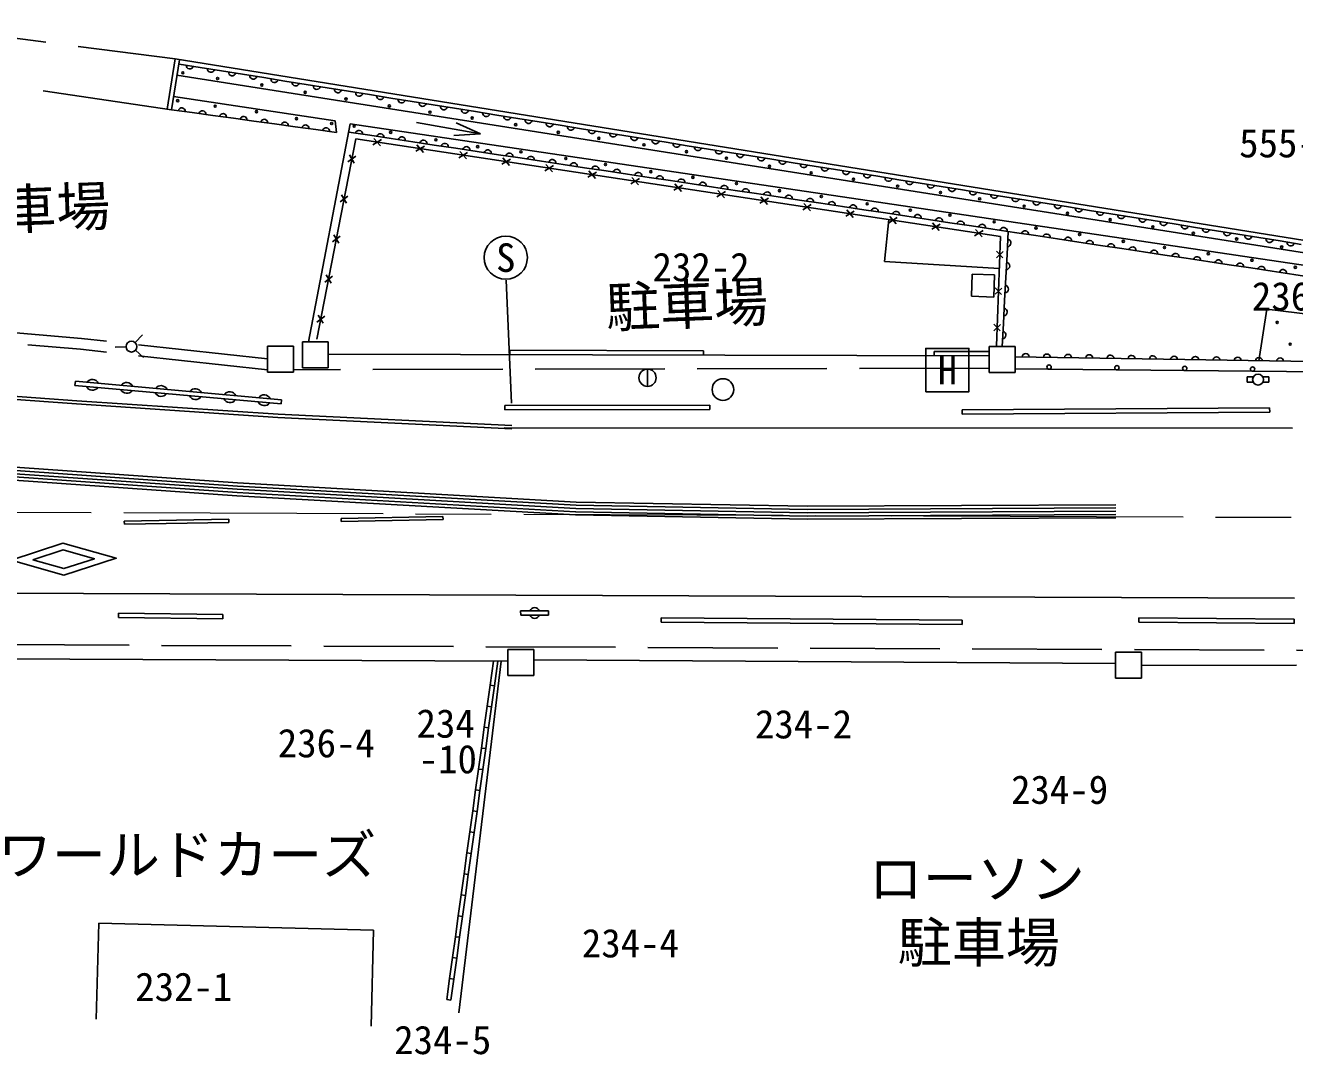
# Model space of a CAD drawing. Units: millimetres, scale not verified. Extents: x 40000 to 680000, y 20000 to 380000.
# Drawn here: x 80020 to 138726, y 261531 to 309134 of the extents above; entities that cross this region are included whole.
import ezdxf
from ezdxf.enums import TextEntityAlignment as Align

# ---------------------------------------------------------------- set-up
doc = ezdxf.new("R2010")
doc.units = ezdxf.units.MM
doc.header["$LTSCALE"] = 1000
doc.linetypes.add('CHAIN', pattern=[18.5, 12, -1.5, 3.5, -1.5])
doc.linetypes.add('DASHED', pattern=[7.5, 6, -1.5])
for name, color, linetype, lineweight in [('M-BGD', 7, 'Continuous', 25), ('M-BGD-EXST', 7, 'Continuous', 25), ('M-BMK', 2, 'CHAIN', 13), ('M-STR-STRC', 7, 'Continuous', 25)]:
    doc.layers.add(name, color=color, linetype=linetype, lineweight=lineweight)
doc.layers.add('M-BMK-HTXT', color=7, linetype='Continuous')
doc.styles.add('ＭＳ ゴシック', font='')
doc.styles.get('ＭＳ ゴシック').set_extended_font_data('MS Gothic')

msp = doc.modelspace()

# ---------------------------------------------------------------- linework, layer by layer
at = {"layer": 'M-BGD', "linetype": 'DASHED'}
for p, q in [((75019, 309134), (86944, 307580)), ((86779, 305233), (74890, 306998)), ((119958, 300154), (119750, 298215)), ((119750, 298215), (125065, 297891)), ((72658, 295016), (82569, 294154)), ((91222, 293202), (82569, 294154)), ((124596, 293287), (92422, 293206)), ((71317, 280526), (145995, 280201))]:
    msp.add_line(p, q, dxfattribs=at)
at = {"layer": 'M-BGD'}
for p, q in [((86582, 305264), (86944, 307580)), ((86779, 305233), (87142, 307548)), ((142933, 298581), (86944, 307580)), ((88110, 307190), (87131, 307348)), ((89089, 307033), (88110, 307190)), ((90069, 306875), (89089, 307033)), ((87031, 306839), (142836, 298039)), ((91048, 306718), (90069, 306875)), ((92027, 306561), (91048, 306718)), ((93006, 306403), (92027, 306561)), ((93986, 306246), (93006, 306403)), ((94965, 306088), (93986, 306246)), ((95944, 305931), (94965, 306088)), ((96924, 305774), (95944, 305931)), ((94342, 304719), (86876, 305849)), ((97903, 305616), (96924, 305774)), ((98882, 305459), (97903, 305616)), ((99861, 305301), (98882, 305459)), ((100841, 305144), (99861, 305301)), ((86779, 305233), (87732, 305102)), ((87732, 305102), (88686, 304971)), ((88686, 304971), (89639, 304840)), ((89639, 304840), (90592, 304709)), ((90592, 304709), (91546, 304577)), ((94405, 304184), (94342, 304719)), ((101820, 304987), (100841, 305144)), ((102799, 304829), (101820, 304987)), ((103779, 304672), (102799, 304829)), ((91546, 304577), (92499, 304446)), ((92499, 304446), (93452, 304315)), ((93108, 294501), (95050, 304576)), ((93452, 304315), (94405, 304184)), ((95946, 304050), (94977, 304196)), ((95050, 304576), (142739, 297502)), ((101068, 304124), (98114, 304646)), ((101068, 304124), (99834, 304037)), ((101068, 304124), (99938, 304628)), ((104758, 304514), (103779, 304672)), ((105737, 304357), (104758, 304514)), ((106716, 304200), (105737, 304357)), ((107696, 304042), (106716, 304200)), ((95299, 303882), (93505, 294620)), ((125119, 299373), (95299, 303882)), ((95946, 304050), (96940, 303900)), ((96492, 303854), (96096, 303610)), ((96447, 303557), (96140, 303907)), ((96940, 303900), (97934, 303750)), ((97934, 303750), (98928, 303601)), ((98480, 303553), (98083, 303309)), ((98435, 303256), (98128, 303606)), ((98928, 303601), (99922, 303451)), ((108675, 303885), (107696, 304042)), ((109654, 303727), (108675, 303885)), ((110633, 303570), (109654, 303727)), ((111613, 303413), (110633, 303570)), ((95299, 303091), (94941, 302821)), ((95004, 303148), (95235, 302764)), ((99922, 303451), (100916, 303301)), ((100468, 303252), (100071, 303009)), ((100423, 302956), (100116, 303305)), ((100916, 303301), (101910, 303152)), ((101910, 303152), (102904, 303002)), ((102456, 302952), (102059, 302708)), ((102411, 302655), (102104, 303005)), ((102904, 303002), (103898, 302852)), ((112592, 303255), (111613, 303413)), ((113571, 303098), (112592, 303255)), ((114551, 302940), (113571, 303098)), ((115530, 302783), (114551, 302940)), ((103898, 302852), (104892, 302703)), ((104444, 302651), (104047, 302408)), ((104399, 302355), (104092, 302704)), ((104892, 302703), (105885, 302553)), ((105885, 302553), (106879, 302403)), ((106432, 302351), (106035, 302107)), ((106387, 302054), (106080, 302404)), ((106879, 302403), (107873, 302254)), ((116509, 302626), (115530, 302783)), ((117488, 302468), (116509, 302626)), ((118468, 302311), (117488, 302468)), ((107873, 302254), (108867, 302104)), ((108420, 302050), (108023, 301807)), ((108375, 301753), (108068, 302103)), ((108867, 302104), (109861, 301954)), ((109861, 301954), (110855, 301805)), ((110408, 301749), (110011, 301506)), ((110363, 301453), (110056, 301803)), ((110855, 301805), (111849, 301655)), ((119447, 302153), (118468, 302311)), ((120426, 301996), (119447, 302153)), ((121406, 301839), (120426, 301996)), ((122385, 301681), (121406, 301839)), ((94940, 301239), (94582, 300969)), ((94645, 301296), (94877, 300911)), ((111849, 301655), (112843, 301505)), ((112396, 301449), (111999, 301205)), ((112351, 301152), (112044, 301502)), ((112843, 301505), (113837, 301356)), ((113837, 301356), (114831, 301206)), ((114339, 300852), (114032, 301201)), ((114831, 301206), (115825, 301056)), ((123364, 301524), (122385, 301681)), ((124343, 301366), (123364, 301524)), ((125323, 301209), (124343, 301366)), ((126302, 301052), (125323, 301209)), ((114384, 301148), (113987, 300905)), ((115825, 301056), (116819, 300907)), ((116371, 300848), (115975, 300604)), ((116327, 300551), (116020, 300901)), ((116819, 300907), (117813, 300757)), ((117813, 300757), (118807, 300608)), ((118315, 300251), (118008, 300600)), ((118807, 300608), (119801, 300458)), ((127281, 300894), (126302, 301052)), ((128260, 300737), (127281, 300894)), ((129240, 300579), (128260, 300737)), ((130219, 300422), (129240, 300579)), ((118359, 300547), (117963, 300304)), ((119801, 300458), (120795, 300308)), ((120347, 300247), (119951, 300003)), ((120303, 299950), (119996, 300300)), ((120795, 300308), (121789, 300159)), ((121789, 300159), (122783, 300009)), ((122291, 299649), (121984, 299999)), ((122783, 300009), (123777, 299859)), ((131198, 300265), (130219, 300422)), ((132178, 300107), (131198, 300265)), ((133157, 299950), (132178, 300107)), ((94286, 299444), (94518, 299059)), ((122335, 299946), (121939, 299703)), ((123777, 299859), (124771, 299710)), ((124323, 299645), (123927, 299402)), ((124279, 299349), (123972, 299699)), ((124771, 299710), (125765, 299560)), ((125484, 299602), (125426, 298537)), ((125765, 299560), (126759, 299410)), ((126759, 299410), (127753, 299261)), ((134136, 299793), (133157, 299950)), ((135115, 299635), (134136, 299793)), ((136095, 299478), (135115, 299635)), ((137074, 299320), (136095, 299478)), ((94581, 299386), (94223, 299116)), ((124934, 294315), (125119, 299373)), ((127753, 299261), (128747, 299111)), ((128747, 299111), (129741, 298961)), ((129741, 298961), (130735, 298812)), ((130735, 298812), (131729, 298662)), ((138053, 299163), (137074, 299320)), ((139033, 299006), (138053, 299163)), ((124933, 298387), (125244, 298674)), ((125233, 298376), (124944, 298685)), ((125426, 298537), (125368, 297472)), ((131729, 298662), (132723, 298512)), ((132723, 298512), (133717, 298363)), ((133717, 298363), (134711, 298213)), ((134711, 298213), (135705, 298063)), ((135705, 298063), (136699, 297914)), ((136699, 297914), (137692, 297764)), ((137692, 297764), (138686, 297614)), ((94222, 297534), (93864, 297264)), ((93928, 297591), (94159, 297207)), ((123807, 297624), (123773, 296605)), ((124846, 297590), (123807, 297624)), ((124812, 296570), (124846, 297590)), ((125368, 297472), (125311, 296407)), ((138686, 297614), (139680, 297465)), ((123773, 296605), (124812, 296570)), ((124871, 296700), (125182, 296987)), ((125171, 296689), (124882, 296998)), ((125311, 296407), (125253, 295341)), ((93863, 295682), (93505, 295411)), ((93569, 295739), (93800, 295354)), ((124809, 295014), (125120, 295301)), ((125109, 295003), (124820, 295312)), ((125253, 295341), (125195, 294276)), ((92422, 294299), (91222, 294299)), ((91222, 294299), (91222, 293099)), ((92422, 293099), (92422, 294299)), ((94031, 294501), (92831, 294501)), ((92831, 294501), (92831, 293301)), ((94031, 293301), (94031, 294501)), ((124596, 294276), (124596, 293076)), ((125796, 294276), (124596, 294276)), ((125796, 293076), (125796, 294276)), ((94031, 293933), (124596, 293849)), ((102424, 294110), (111389, 294085)), ((102424, 293910), (102424, 294110)), ((111388, 293885), (111389, 294085)), ((122061, 294056), (124597, 294049)), ((122061, 294056), (122061, 293856)), ((125796, 293810), (126777, 293793)), ((126777, 293793), (127757, 293777)), ((127757, 293777), (128738, 293761)), ((128738, 293761), (129719, 293745)), ((129719, 293745), (130699, 293728)), ((130699, 293728), (131680, 293712)), ((131680, 293712), (132660, 293696)), ((132660, 293696), (133641, 293679)), ((133641, 293679), (134621, 293663)), ((134621, 293663), (135602, 293647)), ((135602, 293647), (136583, 293630)), ((136583, 293630), (137563, 293614)), ((137563, 293614), (138544, 293598)), ((138544, 293598), (139524, 293581)), ((91222, 293099), (92422, 293099)), ((92831, 293301), (94031, 293301)), ((124596, 293076), (125796, 293076)), ((125796, 293242), (128934, 293212)), ((128934, 293212), (132072, 293182)), ((132072, 293182), (135210, 293152)), ((135210, 293152), (138348, 293122)), ((138348, 293122), (141485, 293091)), ((82314, 292481), (82332, 292680)), ((82314, 292481), (91852, 291624)), ((82332, 292680), (91870, 291823)), ((91852, 291624), (91870, 291823)), ((102199, 291559), (111685, 291568)), ((102199, 291359), (102199, 291559)), ((102199, 291359), (111685, 291368)), ((111685, 291368), (111685, 291568)), ((123349, 291355), (137571, 291438)), ((123350, 291155), (123349, 291355)), ((123350, 291155), (137573, 291238)), ((137573, 291238), (137571, 291438)), ((84321, 281748), (84323, 281948)), ((84323, 281948), (89151, 281893)), ((89151, 281893), (89149, 281693)), ((102929, 281859), (102928, 282059)), ((102928, 282059), (104219, 282059)), ((102929, 281859), (104219, 281859)), ((104219, 281859), (104219, 282059)), ((84321, 281748), (89149, 281693)), ((109433, 281531), (109434, 281731)), ((109433, 281531), (123349, 281418)), ((109434, 281731), (123351, 281618)), ((123351, 281618), (123349, 281418)), ((131517, 281533), (131518, 281733)), ((131517, 281533), (138706, 281466)), ((131518, 281733), (138708, 281666)), ((138708, 281666), (138706, 281466)), ((102337, 280269), (102337, 279069)), ((103537, 280269), (102337, 280269)), ((103537, 279069), (103537, 280269)), ((130441, 280139), (130441, 278939)), ((131641, 280139), (130441, 280139)), ((131641, 278939), (131641, 280139)), ((75717, 279850), (102337, 279731)), ((102025, 279733), (100068, 263457)), ((101514, 278618), (101668, 279734)), ((101712, 278590), (101870, 279733)), ((103537, 279788), (130441, 279628)), ((131641, 279522), (138805, 279551)), ((102337, 279069), (103537, 279069)), ((130441, 278939), (131641, 278939)), ((101380, 277648), (101514, 278618)), ((101514, 278618), (101712, 278590)), ((101578, 277621), (101712, 278590)), ((101246, 276679), (101380, 277648)), ((101380, 277648), (101578, 277621)), ((101444, 276652), (101578, 277621)), ((101112, 275710), (101246, 276679)), ((101246, 276679), (101444, 276652)), ((101310, 275682), (101444, 276652)), ((100978, 274740), (101112, 275710)), ((101112, 275710), (101310, 275682)), ((101177, 274713), (101310, 275682)), ((100845, 273771), (100978, 274740)), ((100978, 274740), (101177, 274713)), ((101043, 273744), (101177, 274713)), ((100711, 272802), (100845, 273771)), ((100845, 273771), (101043, 273744)), ((100909, 272774), (101043, 273744)), ((100577, 271832), (100711, 272802)), ((100711, 272802), (100909, 272774)), ((100775, 271805), (100909, 272774)), ((100443, 270863), (100577, 271832)), ((100577, 271832), (100775, 271805)), ((100641, 270836), (100775, 271805)), ((100309, 269894), (100443, 270863)), ((100443, 270863), (100641, 270836)), ((100507, 269866), (100641, 270836)), ((100175, 268924), (100309, 269894)), ((100309, 269894), (100507, 269866)), ((100373, 268897), (100507, 269866)), ((100041, 267955), (100175, 268924)), ((100175, 268924), (100373, 268897)), ((100239, 267927), (100373, 268897)), ((99907, 266985), (100041, 267955)), ((100041, 267955), (100239, 267927)), ((100105, 266958), (100239, 267927)), ((83296, 263176), (83410, 267610)), ((83410, 267610), (96127, 267282)), ((96127, 267282), (96013, 262848)), ((99773, 266016), (99907, 266985)), ((99907, 266985), (100105, 266958)), ((99972, 265989), (100105, 266958)), ((99640, 265047), (99773, 266016)), ((99773, 266016), (99972, 265989)), ((99838, 265019), (99972, 265989)), ((99506, 264077), (99640, 265047)), ((99640, 265047), (99838, 265019)), ((99704, 264050), (99838, 265019)), ((99506, 264077), (99704, 264050))]:
    msp.add_line(p, q, dxfattribs=at)
msp.add_lwpolyline([(137071, 293622), (137433, 296014), (142363, 295409)], dxfattribs=at)
at = {"layer": 'M-BGD', "linetype": 'DASHED'}
msp.add_lwpolyline([(91222, 293705), (82618, 294652), (72705, 295514), (71223, 295666)], dxfattribs=at)
at = {"layer": 'M-BGD'}
for centre, radius in [((87300, 306938), 50), ((88913, 306675), 50), ((90954, 306376), 50), ((92958, 306035), 50), ((87065, 305651), 50), ((88800, 305395), 50), ((94850, 305729), 50), ((96854, 305409), 50), ((90712, 305146), 50), ((92560, 304819), 50), ((98738, 305118), 50), ((100686, 304847), 50), ((94188, 304599), 50), ((95226, 304471), 50), ((96918, 304186), 50), ((102698, 304542), 50), ((104667, 304186), 50), ((99008, 303838), 50), ((100942, 303525), 50), ((106544, 303909), 50), ((108634, 303610), 50), ((102947, 303283), 50), ((105016, 302978), 50), ((110596, 303291), 50), ((112445, 302992), 50), ((106850, 302701), 50), ((108947, 302366), 50), ((114435, 302615), 50), ((116362, 302317), 50), ((110895, 302110), 50), ((112914, 301819), 50), ((118324, 302018), 50), ((120364, 301698), 50), ((114897, 301492), 50), ((116838, 301222), 50), ((122348, 301407), 50), ((124161, 301115), 50), ((118957, 300881), 50), ((120954, 300589), 50), ((126215, 300774), 50), ((122788, 300354), 50), ((124829, 300049), 50), ((128220, 300440), 50), ((130196, 300148), 50), ((126762, 299764), 50), ((128781, 299466), 50), ((132165, 299807), 50), ((134042, 299516), 50), ((130800, 299146), 50), ((132706, 298862), 50), ((136042, 299253), 50), ((138128, 298883), 50), ((134732, 298577), 50), ((136751, 298272), 50), ((138756, 297944), 50), ((137917, 295396), 50), ((138518, 294391), 50), ((127366, 293327), 100), ((130504, 293297), 100), ((133642, 293267), 100), ((136780, 293237), 100)]:
    msp.add_circle(centre, radius, dxfattribs=at)
for centre, radius, start, end in [((87623, 307285), 166, 176.42422, 345.31213), ((88602, 307127), 166, 176.42797, 345.30838), ((89582, 306970), 166, 176.42753, 345.31224), ((90561, 306813), 166, 176.42965, 345.30725), ((91540, 306655), 166, 176.42921, 345.31111), ((92519, 306498), 166, 176.42589, 345.311), ((93499, 306340), 166, 176.42965, 345.30725), ((94478, 306183), 166, 176.42921, 345.31111), ((95457, 306026), 166, 176.42965, 345.30725), ((96436, 305868), 166, 176.42921, 345.31111), ((87254, 305157), 161, 355.99919, 168.34336), ((97416, 305711), 166, 176.42422, 345.31213), ((98395, 305553), 166, 176.42797, 345.30838), ((99374, 305396), 166, 176.42753, 345.31224), ((88208, 305026), 161, 355.99919, 168.34336), ((89161, 304894), 161, 356.00094, 168.3421), ((90114, 304763), 161, 355.99919, 168.34336), ((91068, 304632), 161, 356.00094, 168.3421), ((100354, 305239), 166, 176.42797, 345.30838), ((101333, 305081), 166, 176.42921, 345.31111), ((102312, 304924), 166, 176.42921, 345.31111), ((103291, 304766), 166, 176.42965, 345.30725), ((92021, 304501), 161, 356.00094, 168.3421), ((92974, 304370), 161, 355.99919, 168.34336), ((93927, 304239), 161, 356.00094, 168.3421), ((95446, 304106), 169, 357.75673, 165.12018), ((96440, 303956), 169, 357.75883, 165.11521), ((104271, 304609), 166, 176.42921, 345.31111), ((105250, 304452), 166, 176.42589, 345.311), ((106229, 304294), 166, 176.42921, 345.31111), ((107209, 304137), 166, 176.42921, 345.31111), ((97434, 303807), 169, 357.75883, 165.11521), ((98428, 303657), 169, 357.75617, 165.12074), ((99422, 303507), 169, 357.75661, 165.11692), ((100416, 303358), 169, 357.75717, 165.11636), ((108188, 303979), 166, 176.42797, 345.30838), ((109167, 303822), 166, 176.42753, 345.31224), ((110146, 303665), 166, 176.42422, 345.31213), ((111126, 303507), 166, 176.42797, 345.30838), ((101410, 303208), 169, 357.75673, 165.12018), ((102404, 303059), 169, 357.75673, 165.12018), ((103398, 302909), 169, 357.75717, 165.11636), ((104392, 302759), 169, 357.75839, 165.11903), ((112105, 303350), 166, 176.42921, 345.31111), ((113084, 303192), 166, 176.42965, 345.30725), ((114063, 303035), 166, 176.42921, 345.31111), ((105386, 302610), 169, 357.75839, 165.11903), ((106380, 302460), 169, 357.75883, 165.11521), ((107374, 302310), 169, 357.75285, 165.12068), ((115043, 302878), 166, 176.42589, 345.311), ((116022, 302720), 166, 176.42965, 345.30725), ((117001, 302563), 166, 176.42921, 345.31111), ((117981, 302405), 166, 176.42965, 345.30725), ((108368, 302161), 169, 357.75673, 165.12018), ((109362, 302011), 169, 357.75717, 165.11636), ((110356, 301861), 169, 357.75717, 165.11636), ((111350, 301712), 169, 357.75673, 165.12018), ((118960, 302248), 166, 176.42753, 345.31224), ((119939, 302091), 166, 176.42422, 345.31213), ((120918, 301933), 166, 176.42797, 345.30838), ((121898, 301776), 166, 176.42753, 345.31224), ((112344, 301562), 169, 357.75717, 165.11636), ((113338, 301412), 169, 357.75883, 165.11521), ((114331, 301263), 169, 357.75839, 165.11903), ((115325, 301113), 169, 357.75617, 165.12074), ((122877, 301618), 166, 176.42589, 345.311), ((123856, 301461), 166, 176.42921, 345.31111), ((124836, 301304), 166, 176.42921, 345.31111), ((116319, 300963), 169, 357.75717, 165.11636), ((117313, 300814), 169, 357.75673, 165.12018), ((118307, 300664), 169, 357.75673, 165.12018), ((119301, 300514), 169, 357.75717, 165.11636), ((125815, 301146), 166, 176.42965, 345.30725), ((126794, 300989), 166, 176.42921, 345.31111), ((127773, 300831), 166, 176.42589, 345.311), ((128753, 300674), 166, 176.42965, 345.30725), ((120295, 300365), 169, 357.75342, 165.12011), ((121289, 300215), 169, 357.75839, 165.11903), ((122283, 300065), 169, 357.75883, 165.11521), ((123277, 299916), 169, 357.75883, 165.11521), ((129732, 300517), 166, 176.42753, 345.31224), ((130711, 300359), 166, 176.42797, 345.30838), ((131691, 300202), 166, 176.42753, 345.31224), ((132670, 300044), 166, 176.42422, 345.31213), ((124271, 299766), 169, 357.75617, 165.12074), ((125265, 299616), 169, 357.75717, 165.11636), ((126259, 299467), 169, 357.75717, 165.11636), ((127253, 299317), 169, 357.75673, 165.12018), ((133649, 299887), 166, 176.42965, 345.30725), ((134628, 299730), 166, 176.42921, 345.31111), ((135608, 299572), 166, 176.42965, 345.30725), ((136587, 299415), 166, 176.42921, 345.31111), ((125425, 299071), 180, 276.59064, 77.19985), ((128247, 299167), 169, 357.75717, 165.11636), ((129241, 299018), 169, 357.75883, 165.11521), ((130235, 298868), 169, 357.75839, 165.11903), ((131229, 298718), 169, 357.75839, 165.11903), ((137566, 299257), 166, 176.42589, 345.311), ((138545, 299100), 166, 176.42965, 345.30725), ((132223, 298569), 169, 357.75661, 165.11692), ((133217, 298419), 169, 357.75342, 165.12011), ((134211, 298269), 169, 357.75673, 165.12018), ((135205, 298120), 169, 357.75717, 165.11636), ((125367, 298006), 180, 276.59043, 77.20006), ((136199, 297970), 169, 357.75342, 165.12011), ((137193, 297821), 169, 357.75673, 165.12018), ((138187, 297671), 169, 357.75883, 165.11521), ((125309, 296941), 180, 276.59064, 77.19985), ((125251, 295876), 180, 276.59064, 77.19985), ((125194, 294810), 180, 276.59043, 77.20006), ((126286, 293788), 164, 3.95924, 174.13721), ((127267, 293771), 164, 3.96116, 174.13184), ((128247, 293755), 164, 3.96123, 174.13178), ((129228, 293739), 164, 3.96123, 174.13178), ((130209, 293722), 164, 3.96305, 174.13341), ((131189, 293706), 164, 3.96305, 174.13341), ((132170, 293690), 164, 3.96098, 174.13553), ((133150, 293673), 164, 3.96123, 174.13178), ((134131, 293657), 164, 3.96123, 174.13178), ((135111, 293641), 164, 3.95942, 174.13353), ((136092, 293624), 164, 3.96305, 174.13341), ((137073, 293608), 164, 3.96479, 174.13172), ((138053, 293592), 164, 3.96105, 174.13546), ((83123, 292570), 311, 206.0281, 323.70288), ((83113, 292449), 311, 26.0281, 143.70288), ((84702, 292306), 311, 26.0281, 143.70288), ((86292, 292163), 311, 26.02831, 143.70267), ((84713, 292427), 311, 206.0281, 323.70288), ((86303, 292284), 311, 206.0281, 323.70288), ((87892, 292141), 311, 206.02768, 323.70316), ((87881, 292020), 311, 26.02702, 143.70288), ((89482, 291998), 311, 206.02864, 323.70126), ((89471, 291877), 311, 26.02702, 143.70288), ((91061, 291734), 311, 26.02702, 143.70288), ((91072, 291856), 311, 206.02864, 323.70126), ((103574, 281980), 229, 20.22793, 159.82857), ((103574, 281938), 229, 200.22855, 339.828)]:
    msp.add_arc(centre, radius, start, end, dxfattribs=at)
at = {"layer": 'M-BGD-EXST'}
for p, q in [((102499, 291661), (102260, 297347)), ((85097, 294460), (85436, 294827)), ((84178, 294247), (84677, 294267)), ((85110, 294107), (85477, 293767)), ((108796, 293237), (108796, 292437)), ((136535, 292875), (136535, 292625)), ((136535, 292875), (136819, 292875)), ((136535, 292625), (136819, 292625)), ((137535, 292875), (137251, 292875)), ((137535, 292625), (137251, 292625)), ((137535, 292625), (137535, 292875))]:
    msp.add_line(p, q, dxfattribs=at)
msp.add_lwpolyline([(121663, 292192), (123663, 292192), (123663, 294192), (121663, 294192)], close=True, dxfattribs=at)
for centre, radius in [((102240, 298392), 1000), ((84927, 294276), 250), ((108796, 292837), 400), ((137035, 292750), 250), ((112285, 292292), 500)]:
    msp.add_circle(centre, radius, dxfattribs=at)
at = {"layer": 'M-BMK'}
msp.add_line((170567, 286237), (71972, 286636), dxfattribs=at)
at = {"layer": 'M-STR-STRC'}
for p, q in [((102166, 290519), (138633, 290512)), ((78644, 288608), (89828, 287828)), ((89828, 287828), (105488, 286940)), ((105491, 287090), (116177, 286890)), ((105479, 286491), (116173, 286290)), ((105482, 286641), (116174, 286440)), ((105485, 286791), (116175, 286590)), ((116176, 286740), (105488, 286940)), ((130462, 286514), (116174, 286440)), ((130461, 286664), (116175, 286590)), ((130460, 286964), (116176, 286890)), ((130461, 286814), (116176, 286740)), ((89434, 286292), (84594, 286208)), ((84597, 286058), (84594, 286208)), ((89436, 286142), (84597, 286058)), ((89434, 286292), (89436, 286142)), ((99335, 286425), (94626, 286334)), ((94628, 286184), (94626, 286334)), ((99338, 286275), (94628, 286184)), ((99338, 286275), (99335, 286425)), ((130463, 286364), (116173, 286290)), ((138721, 282636), (71358, 282898))]:
    msp.add_line(p, q, dxfattribs=at)
for points in [[(71188, 292376), (72268, 292355), (82383, 291625), (91700, 291003), (102513, 290471)], [(71223, 292526), (72275, 292505), (82394, 291775), (91709, 291153), (102517, 290621)], [(71223, 289234), (78654, 288758), (89837, 287977), (105495, 287090)], [(71223, 288934), (78634, 288458), (89819, 287678), (105480, 286791)], [(71223, 288784), (78624, 288309), (89809, 287528), (105472, 286641)], [(71223, 288633), (78614, 288159), (89800, 287378), (105465, 286491)]]:
    msp.add_lwpolyline(points, dxfattribs=at)
for points in [[(79369, 284397), (81756, 285180), (84221, 284488), (81799, 283704)], [(80365, 284416), (81762, 284875), (83212, 284468), (81793, 284009)]]:
    msp.add_lwpolyline(points, close=True, dxfattribs=at)

# ---------------------------------------------------------------- texts
at = {"layer": 'M-BGD-EXST', "style": 'ＭＳ ゴシック'}
for p in [(80253, 299187), (110677, 294757)]:
    msp.add_text('駐車場', height=1833, rotation=2.22, dxfattribs=at).set_placement(p, align=Align.BOTTOM_CENTER)
for s, height, p in [('S', 1320, (102240, 298392)), ('H', 1320, (122663, 293192)), ('ワールドカーズ', 1833, (87494, 270775)), ('ローソン\u3000', 1833, (125275, 269683)), ('駐車場', 1833, (124119, 266718))]:
    msp.add_text(s, height=height, dxfattribs=at).set_placement(p, align=Align.MIDDLE_CENTER)
at = {"layer": 'M-BMK-HTXT', "style": 'ＭＳ ゴシック'}
for s, p in [('555-1', (138405, 303689)), ('232-2', (111273, 297963)), ('236-2', (138995, 296607)), ('234', (99458, 276849)), ('234-2', (116012, 276816)), ('236-4', (93940, 275941)), ('-10', (99559, 275201)), ('234-9', (127856, 273788)), ('234-4', (108004, 266688)), ('232-1', (87346, 264670)), ('234-5', (99324, 262213))]:
    msp.add_text(s, height=1320, dxfattribs=at).set_placement(p, align=Align.MIDDLE_CENTER)

doc.saveas('drawing.dxf')
